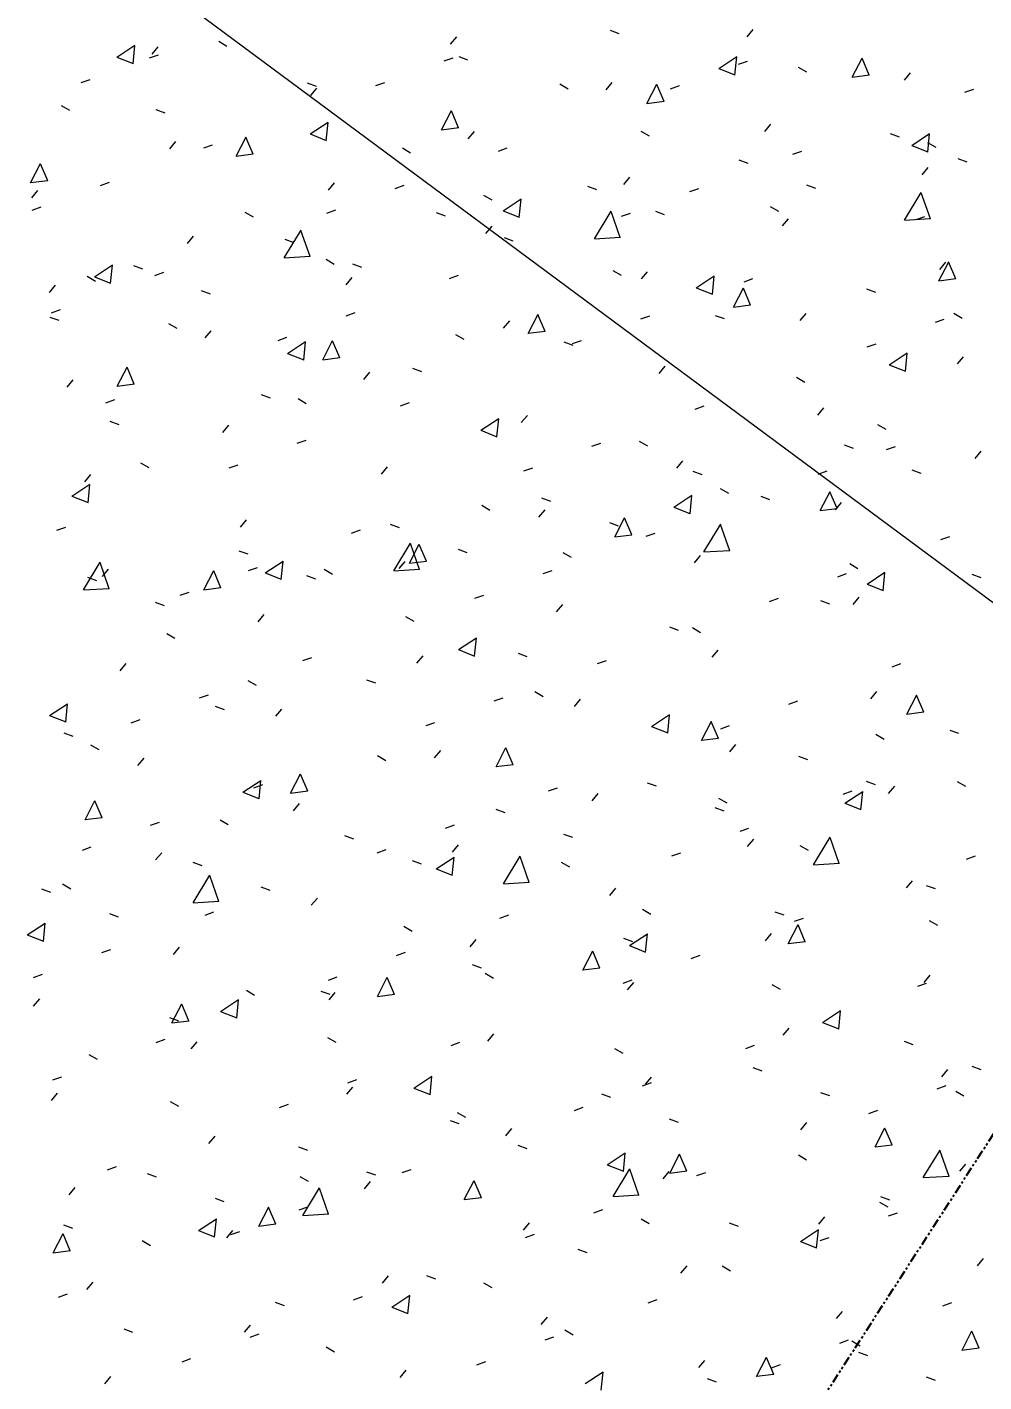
# Model space of a CAD drawing. Header units: centimetres. Extents: x -4512 to 25286, y -2765 to 13485.
# Drawn here: x 21422.3 to 21464.4, y 10900.6 to 10960.1 of the extents above; entities that cross this region are included whole.
import ezdxf

# ---------------------------------------------------------------- set-up
doc = ezdxf.new("R2010")
doc.units = ezdxf.units.CM
doc.linetypes.add('Grundgrenze', pattern=[0.9, 0.4, -0.1, 0.1, -0.1, 0.1, -0.1])
for name, color, linetype, lineweight in [('A-ANNO-DIMS', 7, 'Continuous', 5), ('A-ANNO-DIMS-50', 7, 'Continuous', 5), ('A-FLOR', 7, 'Continuous', 9), ('A-FLOR-PATT', 7, 'Continuous', 9)]:
    doc.layers.add(name, color=color, linetype=linetype, lineweight=lineweight)
doc.layers.add('C-PROP-LINE', color=96, linetype='Grundgrenze', lineweight=25, true_color=0x008000)
doc.styles.add('Arial Unicode MS_3', font='ARIALUNI.ttf', dxfattribs={"width": 0.8, "height": 9})
doc.dimstyles.new('M_1_100', dxfattribs={"dimscale": 30.48, "dimtxt": 9.052604, "dimasz": 0.098425, "dimexe": 0.246063, "dimexo": 0.0625, "dimgap": 0.032808, "dimtad": 1, "dimdec": 1, "dimrnd": 0.5, "dimdsep": 46, "dimtxsty": 'Arial Unicode MS_3', "dimblk1": 'OBLIQUE', "dimblk2": 'OBLIQUE', "dimsah": 1, "dimcen": 0.09, "dimazin": 0, "dimtfac": 1, "dimtdec": 4, "dimtix": 1, "dimtmove": 0, "dimatfit": 3, "dimfxl": 0.246063, "dimfxlon": 1, "dimtvp": 1, "dimtolj": 1, "dimtzin": 0, "dimlwd": 13, "dimlwe": 13, "dimarcsym": 2})

# ---------------------------------------------------------------- blocks, each defined once
blk = doc.blocks.new('FP_53-DD - FOK AF 300')
at = {"layer": 'A-FLOR-PATT', "color": 8, "lineweight": 5, "true_color": 0x787878}
for p, q in [((34764.309, 10959.384), (34764.577, 10959.704)), ((34771.307, 10960.002), (34771.699, 10959.857)), ((34777.331, 10959.71), (34777.598, 10960.029)), ((34749.652, 10958.81), (34750.442, 10959.333)), ((34750.36, 10958.517), (34750.442, 10959.321)), ((34751.197, 10958.949), (34751.465, 10959.269)), ((34754.123, 10959.512), (34754.485, 10959.301)), ((34749.652, 10958.81), (34750.359, 10958.529)), ((34751.082, 10958.778), (34751.473, 10958.92)), ((34764.022, 10958.644), (34764.414, 10958.785)), ((34764.661, 10958.842), (34765.054, 10958.697)), ((34776.081, 10958.32), (34776.87, 10958.841)), ((34776.788, 10958.026), (34776.87, 10958.83)), ((34776.957, 10958.501), (34777.349, 10958.642)), ((34781.946, 10957.932), (34782.381, 10958.774)), ((34782.695, 10958.018), (34782.379, 10958.764)), ((34776.081, 10958.32), (34776.787, 10958.038)), ((34779.577, 10958.372), (34779.939, 10958.161)), ((34781.946, 10957.934), (34782.697, 10958.03)), ((34784.238, 10957.805), (34784.505, 10958.124)), ((34748.084, 10957.692), (34748.475, 10957.834)), ((34758.014, 10957.68), (34758.406, 10957.535)), ((34758.172, 10957.125), (34758.439, 10957.445)), ((34761.026, 10957.559), (34761.418, 10957.701)), ((34769.101, 10957.637), (34769.463, 10957.426)), ((34771.135, 10957.382), (34771.402, 10957.701)), ((34772.93, 10956.78), (34773.365, 10957.622)), ((34773.679, 10956.866), (34773.362, 10957.611)), ((34773.962, 10957.419), (34774.354, 10957.56)), ((34786.893, 10957.27), (34787.284, 10957.412)), ((34772.929, 10956.782), (34773.681, 10956.878)), ((34747.204, 10956.692), (34747.566, 10956.482)), ((34751.365, 10956.515), (34751.757, 10956.371)), ((34763.91, 10955.623), (34764.345, 10956.465)), ((34764.66, 10955.71), (34764.343, 10956.455)), ((34758.135, 10955.436), (34758.924, 10955.958)), ((34758.842, 10955.143), (34758.925, 10955.946)), ((34763.91, 10955.625), (34764.662, 10955.721)), ((34765.084, 10955.226), (34765.351, 10955.546)), ((34772.666, 10955.562), (34773.027, 10955.351)), ((34778.105, 10955.552), (34778.372, 10955.871)), ((34751.971, 10954.791), (34752.239, 10955.111)), ((34753.465, 10954.821), (34753.857, 10954.963)), ((34754.888, 10954.463), (34755.323, 10955.305)), ((34755.637, 10954.549), (34755.321, 10955.295)), ((34758.135, 10955.436), (34758.842, 10955.154)), ((34783.612, 10955.46), (34784.004, 10955.315)), ((34784.557, 10954.936), (34785.345, 10955.457)), ((34785.257, 10955.062), (34785.618, 10954.851)), ((34785.263, 10954.642), (34785.345, 10955.446)), ((34754.887, 10954.464), (34755.639, 10954.561)), ((34762.187, 10954.823), (34762.549, 10954.612)), ((34766.405, 10954.686), (34766.797, 10954.828)), ((34779.34, 10954.543), (34779.731, 10954.684)), ((34784.557, 10954.936), (34785.263, 10954.654)), ((34786.584, 10954.362), (34786.976, 10954.217)), ((34745.862, 10953.298), (34746.297, 10954.14)), ((34746.612, 10953.385), (34746.295, 10954.13)), ((34776.969, 10954.303), (34777.362, 10954.159)), ((34785.013, 10953.647), (34785.28, 10953.967)), ((34745.862, 10953.299), (34746.614, 10953.397)), ((34748.93, 10953.178), (34749.322, 10953.32)), ((34758.946, 10952.967), (34759.213, 10953.287)), ((34761.873, 10953.046), (34762.264, 10953.188)), ((34771.91, 10953.224), (34772.177, 10953.544)), ((34779.942, 10953.207), (34780.334, 10953.062)), ((34745.916, 10952.629), (34746.183, 10952.949)), ((34765.752, 10952.749), (34766.114, 10952.539)), ((34766.616, 10952.059), (34767.405, 10952.581)), ((34767.323, 10951.766), (34767.405, 10952.569)), ((34770.325, 10953.145), (34770.717, 10953)), ((34774.809, 10952.906), (34775.201, 10953.047)), ((34784.245, 10951.654), (34784.979, 10952.869)), ((34785.376, 10951.709), (34784.976, 10952.856)), ((34745.932, 10952.091), (34746.324, 10952.233)), ((34755.27, 10952.006), (34755.632, 10951.796)), ((34758.876, 10951.961), (34759.268, 10952.103)), ((34763.678, 10951.984), (34764.071, 10951.84)), ((34766.616, 10952.059), (34767.323, 10951.778)), ((34770.627, 10950.832), (34771.362, 10952.048)), ((34771.759, 10950.888), (34771.359, 10952.035)), ((34771.814, 10951.823), (34772.206, 10951.965)), ((34773.298, 10952.049), (34773.69, 10951.904)), ((34778.346, 10952.254), (34778.708, 10952.044)), ((34765.858, 10951.069), (34766.125, 10951.389)), ((34778.88, 10951.395), (34779.147, 10951.714)), ((34784.244, 10951.655), (34785.379, 10951.723)), ((34784.747, 10951.677), (34785.138, 10951.818)), ((34752.746, 10950.633), (34753.013, 10950.953)), ((34757.004, 10950.001), (34757.739, 10951.217)), ((34757.03, 10950.821), (34757.423, 10950.677)), ((34758.136, 10950.058), (34757.736, 10951.204)), ((34766.652, 10950.889), (34767.045, 10950.745)), ((34770.627, 10950.833), (34771.762, 10950.902)), ((34748.663, 10949.166), (34749.453, 10949.688)), ((34749.371, 10948.873), (34749.453, 10949.677)), ((34750.381, 10949.656), (34750.774, 10949.512)), ((34757.003, 10950.002), (34758.139, 10950.072)), ((34758.836, 10949.934), (34759.199, 10949.723)), ((34760.005, 10949.727), (34760.398, 10949.583)), ((34785.746, 10948.986), (34786.181, 10949.827)), ((34785.788, 10949.491), (34786.055, 10949.81)), ((34786.495, 10949.072), (34786.179, 10949.817)), ((34748.352, 10949.187), (34748.714, 10948.977)), ((34748.663, 10949.166), (34749.371, 10948.885)), ((34751.315, 10949.223), (34751.706, 10949.365)), ((34759.721, 10948.81), (34759.988, 10949.13)), ((34764.257, 10949.09), (34764.648, 10949.231)), ((34771.434, 10949.444), (34771.796, 10949.233)), ((34772.685, 10949.067), (34772.952, 10949.387)), ((34775.096, 10948.68), (34775.884, 10949.202)), ((34775.803, 10948.387), (34775.885, 10949.19)), ((34777.193, 10948.949), (34777.584, 10949.09)), ((34785.746, 10948.988), (34786.497, 10949.084)), ((34746.69, 10948.472), (34746.958, 10948.792)), ((34753.356, 10948.563), (34753.749, 10948.419)), ((34775.096, 10948.68), (34775.802, 10948.399)), ((34776.731, 10947.835), (34777.165, 10948.676)), ((34777.48, 10947.921), (34777.163, 10948.666)), ((34782.573, 10948.628), (34782.965, 10948.483)), ((34776.73, 10947.837), (34777.482, 10947.933)), ((34746.706, 10947.397), (34747.098, 10947.252)), ((34746.779, 10947.579), (34747.171, 10947.721)), ((34759.723, 10947.449), (34760.115, 10947.591)), ((34766.634, 10946.913), (34766.901, 10947.232)), ((34767.712, 10946.679), (34768.146, 10947.521)), ((34768.461, 10946.765), (34768.144, 10947.511)), ((34772.662, 10947.311), (34773.053, 10947.453)), ((34775.929, 10947.471), (34776.322, 10947.326)), ((34779.655, 10947.239), (34779.922, 10947.558)), ((34785.595, 10947.166), (34785.986, 10947.307)), ((34786.406, 10947.56), (34786.768, 10947.349)), ((34751.919, 10947.116), (34752.281, 10946.906)), ((34753.521, 10946.477), (34753.788, 10946.797)), ((34764.52, 10946.631), (34764.882, 10946.42)), ((34767.711, 10946.681), (34768.463, 10946.777)), ((34756.727, 10946.364), (34757.118, 10946.506)), ((34757.148, 10945.794), (34757.937, 10946.316)), ((34757.856, 10945.502), (34757.938, 10946.305)), ((34758.69, 10945.519), (34759.125, 10946.361)), ((34759.44, 10945.606), (34759.123, 10946.351)), ((34769.284, 10946.312), (34769.677, 10946.167)), ((34769.667, 10946.228), (34770.058, 10946.37)), ((34782.601, 10946.085), (34782.992, 10946.226)), ((34757.148, 10945.794), (34757.855, 10945.513)), ((34758.689, 10945.521), (34759.441, 10945.618)), ((34783.574, 10945.3), (34784.362, 10945.821)), ((34784.281, 10945.006), (34784.363, 10945.809)), ((34786.564, 10945.335), (34786.831, 10945.654)), ((34749.665, 10944.356), (34750.1, 10945.198)), ((34750.415, 10944.443), (34750.098, 10945.188)), ((34760.497, 10944.654), (34760.764, 10944.974)), ((34762.637, 10945.151), (34763.03, 10945.006)), ((34773.461, 10944.912), (34773.728, 10945.231)), ((34783.574, 10945.3), (34784.28, 10945.018)), ((34747.466, 10944.316), (34747.733, 10944.636)), ((34749.665, 10944.357), (34750.417, 10944.455)), ((34779.496, 10944.753), (34779.858, 10944.542)), ((34749.165, 10943.625), (34749.557, 10943.767)), ((34755.989, 10943.987), (34756.382, 10943.843)), ((34757.605, 10943.815), (34757.967, 10943.605)), ((34762.109, 10943.494), (34762.5, 10943.636)), ((34767.41, 10942.757), (34767.677, 10943.077)), ((34775.047, 10943.356), (34775.438, 10943.497)), ((34780.432, 10943.083), (34780.699, 10943.402)), ((34749.339, 10942.821), (34749.732, 10942.677)), ((34754.297, 10942.321), (34754.564, 10942.641)), ((34765.632, 10942.421), (34766.421, 10942.943)), ((34766.339, 10942.128), (34766.421, 10942.931)), ((34783.061, 10942.678), (34783.423, 10942.468)), ((34757.575, 10941.853), (34757.967, 10941.995)), ((34765.632, 10942.421), (34766.339, 10942.14)), ((34770.515, 10941.718), (34770.907, 10941.86)), ((34772.585, 10941.943), (34772.947, 10941.732)), ((34781.594, 10941.776), (34781.986, 10941.632)), ((34783.45, 10941.575), (34783.841, 10941.716)), ((34787.341, 10941.181), (34787.608, 10941.5)), ((34750.687, 10940.997), (34751.049, 10940.787)), ((34754.578, 10940.768), (34754.97, 10940.91)), ((34761.273, 10940.499), (34761.54, 10940.818)), ((34767.52, 10940.635), (34767.911, 10940.776)), ((34774.237, 10940.757), (34774.504, 10941.076)), ((34784.567, 10940.68), (34784.959, 10940.535)), ((34748.242, 10940.161), (34748.509, 10940.48)), ((34774.95, 10940.619), (34775.343, 10940.474)), ((34780.456, 10940.494), (34780.847, 10940.635)), ((34747.677, 10939.525), (34748.467, 10940.048)), ((34747.677, 10939.525), (34748.385, 10939.245)), ((34748.385, 10939.233), (34748.467, 10940.036)), ((34774.114, 10939.045), (34774.902, 10939.567)), ((34774.821, 10938.752), (34774.902, 10939.555)), ((34776.151, 10939.87), (34776.513, 10939.659)), ((34777.924, 10939.523), (34778.316, 10939.379)), ((34780.534, 10938.894), (34780.969, 10939.735)), ((34781.284, 10938.98), (34780.966, 10939.725)), ((34765.671, 10939.131), (34766.034, 10938.92)), ((34768.187, 10938.603), (34768.454, 10938.922)), ((34768.305, 10939.459), (34768.697, 10939.315)), ((34774.114, 10939.045), (34774.82, 10938.764)), ((34780.534, 10938.896), (34781.285, 10938.992)), ((34781.209, 10938.929), (34781.476, 10939.248)), ((34755.074, 10938.166), (34755.341, 10938.486)), ((34761.658, 10938.297), (34762.05, 10938.153)), ((34771.279, 10938.365), (34771.672, 10938.22)), ((34771.516, 10937.739), (34771.951, 10938.58)), ((34772.266, 10937.825), (34771.949, 10938.57)), ((34775.433, 10937.077), (34776.168, 10938.291)), ((34776.565, 10937.132), (34776.164, 10938.278)), ((34747.016, 10938.028), (34747.408, 10938.17)), ((34759.961, 10937.9), (34760.353, 10938.042)), ((34771.516, 10937.741), (34772.268, 10937.837)), ((34772.901, 10937.764), (34773.293, 10937.905)), ((34785.835, 10937.62), (34786.226, 10937.761)), ((34755.009, 10937.133), (34755.402, 10936.989)), ((34761.81, 10936.247), (34762.545, 10937.462)), ((34762.495, 10936.581), (34762.93, 10937.422)), ((34762.943, 10936.303), (34762.542, 10937.449)), ((34763.245, 10936.667), (34762.928, 10937.412)), ((34764.632, 10937.204), (34765.025, 10937.059)), ((34775.433, 10937.078), (34776.568, 10937.147)), ((34748.18, 10935.408), (34748.916, 10936.624)), ((34749.313, 10935.465), (34748.912, 10936.611)), ((34756.165, 10936.157), (34756.954, 10936.679)), ((34756.872, 10935.865), (34756.954, 10936.668)), ((34762.05, 10936.345), (34762.317, 10936.664)), ((34762.495, 10936.582), (34763.247, 10936.679)), ((34769.238, 10937.059), (34769.6, 10936.848)), ((34775.014, 10936.603), (34775.281, 10936.922)), ((34781.834, 10936.565), (34782.196, 10936.355)), ((34748.358, 10935.967), (34748.751, 10935.823)), ((34749.019, 10936.006), (34749.286, 10936.326)), ((34753.471, 10935.418), (34753.906, 10936.259)), ((34754.221, 10935.505), (34753.904, 10936.249)), ((34755.427, 10936.258), (34755.819, 10936.4)), ((34756.165, 10936.157), (34756.872, 10935.876)), ((34757.984, 10936.04), (34758.377, 10935.896)), ((34758.756, 10936.316), (34759.119, 10936.106)), ((34761.81, 10936.248), (34762.945, 10936.317)), ((34768.37, 10936.126), (34768.761, 10936.267)), ((34781.306, 10935.985), (34781.697, 10936.126)), ((34782.594, 10935.668), (34783.382, 10936.189)), ((34783.301, 10935.375), (34783.383, 10936.177)), ((34787.2, 10936.104), (34787.592, 10935.96)), ((34748.18, 10935.409), (34749.316, 10935.479)), ((34752.43, 10935.173), (34752.822, 10935.315)), ((34753.471, 10935.419), (34754.223, 10935.517)), ((34782.594, 10935.668), (34783.301, 10935.386)), ((34751.335, 10934.875), (34751.727, 10934.731)), ((34765.374, 10935.042), (34765.765, 10935.184)), ((34768.964, 10934.449), (34769.231, 10934.768)), ((34778.312, 10934.903), (34778.703, 10935.045)), ((34780.557, 10934.948), (34780.95, 10934.804)), ((34781.986, 10934.775), (34782.253, 10935.095)), ((34755.851, 10934.012), (34756.118, 10934.332)), ((34762.324, 10934.245), (34762.686, 10934.035)), ((34773.913, 10933.79), (34774.306, 10933.646)), ((34774.923, 10933.756), (34775.285, 10933.546)), ((34751.839, 10933.499), (34752.202, 10933.289)), ((34764.65, 10932.787), (34765.439, 10933.308)), ((34765.358, 10932.494), (34765.439, 10933.297)), ((34757.815, 10932.306), (34758.206, 10932.448)), ((34762.828, 10932.191), (34763.095, 10932.511)), ((34764.65, 10932.787), (34765.357, 10932.506)), ((34767.267, 10932.63), (34767.66, 10932.486)), ((34775.792, 10932.45), (34776.059, 10932.769)), ((34749.796, 10931.852), (34750.064, 10932.172)), ((34770.756, 10932.173), (34771.148, 10932.314)), ((34783.692, 10932.031), (34784.083, 10932.173)), ((34755.408, 10931.43), (34755.77, 10931.22)), ((34760.62, 10931.468), (34761.012, 10931.323)), ((34753.28, 10930.664), (34753.672, 10930.806)), ((34766.224, 10930.534), (34766.616, 10930.676)), ((34768.01, 10930.945), (34768.373, 10930.735)), ((34769.742, 10930.296), (34770.009, 10930.615)), ((34782.765, 10930.623), (34783.031, 10930.942)), ((34784.341, 10929.957), (34784.775, 10930.798)), ((34785.091, 10930.043), (34784.773, 10930.787)), ((34746.694, 10929.889), (34747.484, 10930.412)), ((34747.402, 10929.597), (34747.484, 10930.4)), ((34753.97, 10930.303), (34754.363, 10930.159)), ((34756.629, 10929.859), (34756.896, 10930.179)), ((34779.162, 10930.396), (34779.554, 10930.537)), ((34784.341, 10929.959), (34785.092, 10930.055)), ((34746.694, 10929.889), (34747.402, 10929.609)), ((34750.283, 10929.578), (34750.675, 10929.72)), ((34763.228, 10929.45), (34763.62, 10929.592)), ((34773.135, 10929.414), (34773.923, 10929.935)), ((34773.135, 10929.414), (34773.842, 10929.133)), ((34773.842, 10929.121), (34773.923, 10929.924)), ((34775.324, 10928.803), (34775.758, 10929.644)), ((34776.073, 10928.89), (34775.756, 10929.634)), ((34776.168, 10929.314), (34776.559, 10929.455)), ((34747.319, 10929.136), (34747.712, 10928.992)), ((34775.324, 10928.805), (34776.075, 10928.901)), ((34782.988, 10929.07), (34783.35, 10928.859)), ((34786.225, 10929.257), (34786.617, 10929.113)), ((34748.49, 10928.611), (34748.853, 10928.401)), ((34763.606, 10928.039), (34763.873, 10928.358)), ((34766.304, 10927.646), (34766.738, 10928.487)), ((34767.053, 10927.732), (34766.736, 10928.477)), ((34776.571, 10928.297), (34776.838, 10928.617)), ((34750.575, 10927.7), (34750.842, 10928.019)), ((34761.096, 10928.132), (34761.458, 10927.922)), ((34766.303, 10927.647), (34767.055, 10927.744)), ((34779.582, 10928.101), (34779.974, 10927.956)), ((34755.184, 10926.524), (34755.973, 10927.046)), ((34755.892, 10926.232), (34755.973, 10927.034)), ((34757.28, 10926.484), (34757.715, 10927.325)), ((34758.03, 10926.571), (34757.713, 10927.315)), ((34782.556, 10927.006), (34782.948, 10926.861)), ((34786.554, 10926.997), (34786.916, 10926.787)), ((34755.184, 10926.524), (34755.891, 10926.243)), ((34755.669, 10926.714), (34756.06, 10926.856)), ((34757.28, 10926.486), (34758.032, 10926.583)), ((34768.612, 10926.583), (34769.004, 10926.724)), ((34770.521, 10926.144), (34770.788, 10926.463)), ((34772.937, 10926.942), (34773.33, 10926.798)), ((34781.55, 10926.444), (34781.941, 10926.585)), ((34781.617, 10926.04), (34782.405, 10926.561)), ((34782.324, 10925.747), (34782.406, 10926.549)), ((34783.544, 10926.471), (34783.81, 10926.79)), ((34748.254, 10925.318), (34748.689, 10926.16)), ((34749.004, 10925.405), (34748.686, 10926.149)), ((34757.408, 10925.707), (34757.675, 10926.027)), ((34766.291, 10925.781), (34766.683, 10925.637)), ((34775.912, 10925.848), (34776.304, 10925.704)), ((34776.078, 10926.262), (34776.44, 10926.052)), ((34781.617, 10926.04), (34782.324, 10925.759)), ((34748.253, 10925.32), (34749.006, 10925.417)), ((34751.134, 10925.071), (34751.526, 10925.213)), ((34754.18, 10925.316), (34754.542, 10925.106)), ((34759.643, 10924.618), (34760.035, 10924.474)), ((34764.08, 10924.943), (34764.471, 10925.085)), ((34769.266, 10924.688), (34769.659, 10924.544)), ((34777.02, 10924.807), (34777.411, 10924.949)), ((34748.136, 10923.985), (34748.528, 10924.127)), ((34761.084, 10923.859), (34761.475, 10924.001)), ((34764.385, 10923.887), (34764.652, 10924.206)), ((34777.35, 10924.146), (34777.617, 10924.465)), ((34779.645, 10924.191), (34780.007, 10923.98)), ((34780.247, 10923.331), (34780.98, 10924.545)), ((34781.378, 10923.387), (34780.977, 10924.532)), ((34751.353, 10923.548), (34751.62, 10923.867)), ((34752.993, 10923.453), (34753.386, 10923.309)), ((34762.619, 10923.526), (34763.012, 10923.382)), ((34763.672, 10923.157), (34764.461, 10923.678)), ((34764.38, 10922.864), (34764.461, 10923.667)), ((34766.624, 10922.502), (34767.358, 10923.716)), ((34767.756, 10922.558), (34767.355, 10923.703)), ((34769.166, 10923.451), (34769.528, 10923.241)), ((34774.025, 10923.725), (34774.416, 10923.867)), ((34780.246, 10923.332), (34781.381, 10923.401)), ((34786.961, 10923.584), (34787.352, 10923.725)), ((34752.995, 10921.664), (34753.73, 10922.879)), ((34754.128, 10921.721), (34753.726, 10922.866)), ((34763.672, 10923.157), (34764.379, 10922.876)), ((34746.341, 10922.285), (34746.734, 10922.141)), ((34747.262, 10922.497), (34747.624, 10922.287)), ((34755.97, 10922.362), (34756.363, 10922.218)), ((34766.624, 10922.503), (34767.759, 10922.573)), ((34771.301, 10921.993), (34771.567, 10922.312)), ((34784.323, 10922.32), (34784.59, 10922.639)), ((34785.192, 10922.434), (34785.584, 10922.289)), ((34752.995, 10921.665), (34754.131, 10921.735)), ((34758.187, 10921.556), (34758.454, 10921.875)), ((34749.319, 10921.195), (34749.712, 10921.051)), ((34753.523, 10921.122), (34753.915, 10921.264)), ((34766.469, 10920.993), (34766.86, 10921.135)), ((34772.734, 10921.381), (34773.096, 10921.171)), ((34778.548, 10921.277), (34778.941, 10921.133)), ((34745.715, 10920.257), (34746.504, 10920.779)), ((34746.423, 10919.965), (34746.504, 10920.768)), ((34762.252, 10920.638), (34762.614, 10920.428)), ((34779.135, 10919.872), (34779.569, 10920.712)), ((34779.408, 10920.857), (34779.799, 10920.998)), ((34779.884, 10919.958), (34779.566, 10920.702)), ((34785.33, 10920.889), (34785.692, 10920.679)), ((34745.715, 10920.257), (34746.422, 10919.977)), ((34765.165, 10919.737), (34765.431, 10920.056)), ((34771.903, 10920.118), (34772.296, 10919.973)), ((34772.159, 10919.787), (34772.947, 10920.308)), ((34772.866, 10919.495), (34772.947, 10920.297)), ((34778.13, 10919.996), (34778.397, 10920.315)), ((34779.134, 10919.874), (34779.886, 10919.97)), ((34748.989, 10919.479), (34749.38, 10919.621)), ((34752.133, 10919.397), (34752.4, 10919.716)), ((34761.936, 10919.354), (34762.328, 10919.495)), ((34770.115, 10918.715), (34770.549, 10919.556)), ((34770.865, 10918.801), (34770.547, 10919.546)), ((34772.159, 10919.787), (34772.866, 10919.506)), ((34774.878, 10919.22), (34775.269, 10919.362)), ((34765.256, 10918.956), (34765.649, 10918.812)), ((34770.115, 10918.717), (34770.867, 10918.813)), ((34745.991, 10918.393), (34746.382, 10918.535)), ((34758.94, 10918.269), (34759.331, 10918.411)), ((34761.093, 10917.554), (34761.527, 10918.395)), ((34761.842, 10917.641), (34761.525, 10918.385)), ((34765.821, 10918.57), (34766.184, 10918.36)), ((34771.883, 10918.138), (34772.274, 10918.279)), ((34772.081, 10917.843), (34772.347, 10918.162)), ((34778.421, 10918.082), (34778.783, 10917.872)), ((34784.82, 10917.998), (34785.211, 10918.14)), ((34785.103, 10918.171), (34785.37, 10918.489)), ((34745.992, 10917.134), (34746.26, 10917.454)), ((34755.336, 10917.823), (34755.699, 10917.613)), ((34758.608, 10917.792), (34759, 10917.648)), ((34758.967, 10917.406), (34759.234, 10917.725)), ((34761.092, 10917.556), (34761.844, 10917.653)), ((34752.067, 10916.389), (34752.501, 10917.23)), ((34752.817, 10916.476), (34752.499, 10917.22)), ((34754.206, 10916.895), (34754.995, 10917.417)), ((34754.206, 10916.895), (34754.914, 10916.615)), ((34754.914, 10916.603), (34754.996, 10917.405)), ((34780.644, 10916.416), (34781.432, 10916.937)), ((34781.351, 10916.123), (34781.432, 10916.925)), ((34751.957, 10916.626), (34752.35, 10916.482)), ((34752.066, 10916.391), (34752.819, 10916.488)), ((34780.644, 10916.416), (34781.351, 10916.135)), ((34751.379, 10915.531), (34751.771, 10915.673)), ((34758.907, 10915.756), (34759.269, 10915.546)), ((34765.945, 10915.587), (34766.212, 10915.906)), ((34778.91, 10915.846), (34779.177, 10916.165)), ((34752.913, 10915.247), (34753.18, 10915.566)), ((34764.326, 10915.405), (34764.717, 10915.547)), ((34771.51, 10915.273), (34771.872, 10915.063)), ((34777.267, 10915.271), (34777.658, 10915.412)), ((34784.22, 10915.591), (34784.612, 10915.446)), ((34748.419, 10915.005), (34748.782, 10914.795)), ((34787.194, 10914.497), (34787.587, 10914.352)), ((34746.844, 10913.888), (34747.235, 10914.03)), ((34759.793, 10913.765), (34760.184, 10913.906)), ((34762.697, 10913.531), (34763.485, 10914.052)), ((34763.404, 10913.239), (34763.486, 10914.041)), ((34772.861, 10913.694), (34773.128, 10914.013)), ((34777.575, 10914.433), (34777.968, 10914.289)), ((34785.884, 10914.022), (34786.151, 10914.34)), ((34746.773, 10912.984), (34747.04, 10913.304)), ((34759.747, 10913.256), (34760.014, 10913.575)), ((34762.697, 10913.531), (34763.404, 10913.25)), ((34772.736, 10913.634), (34773.128, 10913.775)), ((34780.551, 10913.34), (34780.943, 10913.196)), ((34785.674, 10913.495), (34786.065, 10913.636)), ((34786.489, 10913.4), (34786.852, 10913.19)), ((34751.99, 10912.939), (34752.353, 10912.73)), ((34756.796, 10912.68), (34757.188, 10912.822)), ((34769.741, 10912.551), (34770.133, 10912.693)), ((34770.93, 10913.273), (34771.323, 10913.129)), ((34764.282, 10912.111), (34764.675, 10911.967)), ((34764.597, 10912.461), (34764.959, 10912.251)), ((34773.906, 10912.181), (34774.299, 10912.037)), ((34782.68, 10912.414), (34783.071, 10912.555)), ((34766.726, 10911.438), (34766.993, 10911.757)), ((34779.692, 10911.697), (34779.958, 10912.016)), ((34782.949, 10910.944), (34783.382, 10911.784)), ((34783.698, 10911.03), (34783.38, 10911.774)), ((34753.694, 10911.098), (34753.961, 10911.417)), ((34757.633, 10910.947), (34758.026, 10910.803)), ((34767.259, 10911.02), (34767.652, 10910.876)), ((34782.948, 10910.946), (34783.7, 10911.042)), ((34771.186, 10910.164), (34771.974, 10910.686)), ((34771.893, 10909.872), (34771.974, 10910.674)), ((34773.93, 10909.789), (34774.363, 10910.629)), ((34774.679, 10909.875), (34774.361, 10910.619)), ((34779.581, 10910.594), (34779.943, 10910.383)), ((34785.067, 10909.595), (34785.8, 10910.808)), ((34786.199, 10909.651), (34785.797, 10910.795)), ((34749.235, 10909.941), (34749.627, 10910.083)), ((34750.983, 10909.78), (34751.376, 10909.636)), ((34760.611, 10909.856), (34761.004, 10909.712)), ((34762.184, 10909.817), (34762.575, 10909.959)), ((34771.186, 10910.164), (34771.893, 10909.884)), ((34771.445, 10908.767), (34772.179, 10909.981)), ((34772.578, 10908.824), (34772.176, 10909.968)), ((34773.643, 10909.545), (34773.909, 10909.864)), ((34773.929, 10909.79), (34774.681, 10909.887)), ((34775.126, 10909.686), (34775.518, 10909.827)), ((34786.666, 10909.873), (34786.932, 10910.192)), ((34747.554, 10908.836), (34747.821, 10909.155)), ((34757.682, 10909.647), (34758.044, 10909.437)), ((34757.817, 10907.93), (34758.551, 10909.144)), ((34758.95, 10907.987), (34758.548, 10909.131)), ((34760.529, 10909.107), (34760.795, 10909.427)), ((34764.908, 10908.629), (34765.342, 10909.469)), ((34765.658, 10908.715), (34765.34, 10909.459)), ((34785.067, 10909.597), (34786.202, 10909.665)), ((34753.961, 10908.691), (34754.354, 10908.547)), ((34764.907, 10908.63), (34765.659, 10908.727)), ((34771.445, 10908.768), (34772.581, 10908.838)), ((34783.149, 10908.524), (34783.511, 10908.314)), ((34783.189, 10908.772), (34783.582, 10908.627)), ((34755.883, 10907.465), (34756.317, 10908.306)), ((34756.633, 10907.552), (34756.315, 10908.295)), ((34757.65, 10908.177), (34758.042, 10908.319)), ((34757.817, 10907.931), (34758.953, 10908.001)), ((34770.596, 10908.048), (34770.987, 10908.19)), ((34783.535, 10907.912), (34783.926, 10908.053)), ((34747.309, 10907.523), (34747.702, 10907.379)), ((34753.232, 10907.27), (34754.021, 10907.792)), ((34753.94, 10906.978), (34754.021, 10907.78)), ((34755.883, 10907.467), (34756.635, 10907.564)), ((34767.508, 10907.29), (34767.774, 10907.609)), ((34772.67, 10907.785), (34773.032, 10907.575)), ((34776.545, 10907.613), (34776.938, 10907.469)), ((34780.473, 10907.55), (34780.74, 10907.868)), ((34746.855, 10906.297), (34747.289, 10907.138)), ((34747.605, 10906.384), (34747.287, 10907.128)), ((34750.765, 10906.83), (34751.128, 10906.62)), ((34753.232, 10907.27), (34753.94, 10906.99)), ((34754.475, 10906.949), (34754.742, 10907.268)), ((34754.654, 10907.092), (34755.045, 10907.234)), ((34767.6, 10906.965), (34767.992, 10907.107)), ((34779.673, 10906.796), (34780.461, 10907.317)), ((34779.673, 10906.796), (34780.38, 10906.516)), ((34780.38, 10906.504), (34780.461, 10907.305)), ((34780.541, 10906.831), (34780.932, 10906.972)), ((34746.855, 10906.299), (34747.607, 10906.396)), ((34769.899, 10906.453), (34770.292, 10906.309)), ((34774.425, 10905.398), (34774.691, 10905.717)), ((34776.239, 10905.717), (34776.602, 10905.507)), ((34787.448, 10905.726), (34787.715, 10906.045)), ((34748.336, 10904.688), (34748.602, 10905.007)), ((34761.31, 10904.96), (34761.577, 10905.279)), ((34763.251, 10905.29), (34763.644, 10905.146)), ((34765.757, 10904.974), (34766.12, 10904.764)), ((34747.092, 10904.352), (34747.483, 10904.494)), ((34760.042, 10904.231), (34760.434, 10904.373)), ((34761.724, 10903.909), (34762.513, 10904.43)), ((34762.432, 10903.617), (34762.513, 10904.419)), ((34756.601, 10904.125), (34756.994, 10903.981)), ((34761.724, 10903.909), (34762.432, 10903.629)), ((34772.987, 10904.102), (34773.378, 10904.243)), ((34785.926, 10903.965), (34786.317, 10904.106)), ((34768.29, 10903.143), (34768.557, 10903.462)), ((34781.256, 10903.403), (34781.522, 10903.721)), ((34749.95, 10902.958), (34750.343, 10902.814)), ((34755.257, 10902.802), (34755.524, 10903.121)), ((34755.509, 10902.59), (34755.9, 10902.732)), ((34768.456, 10902.464), (34768.847, 10902.605)), ((34769.328, 10902.907), (34769.69, 10902.697)), ((34786.766, 10902.021), (34787.199, 10902.86)), ((34787.515, 10902.107), (34787.197, 10902.85)), ((34758.843, 10902.16), (34759.206, 10901.95)), ((34781.397, 10902.33), (34781.788, 10902.471)), ((34781.928, 10902.421), (34782.291, 10902.211)), ((34786.765, 10902.023), (34787.517, 10902.119)), ((34752.512, 10901.505), (34752.903, 10901.646)), ((34765.46, 10901.38), (34765.852, 10901.522)), ((34775.208, 10901.251), (34775.474, 10901.57)), ((34777.747, 10900.866), (34778.181, 10901.706)), ((34778.497, 10900.952), (34778.179, 10901.696)), ((34778.403, 10901.248), (34778.794, 10901.39)), ((34782.22, 10901.933), (34782.613, 10901.788)), ((34749.118, 10900.541), (34749.385, 10900.86)), ((34762.093, 10900.813), (34762.36, 10901.132)), ((34770.216, 10900.546), (34771.004, 10901.067)), ((34770.923, 10900.254), (34771.004, 10901.055)), ((34777.747, 10900.868), (34778.499, 10900.964)), ((34785.196, 10900.84), (34785.588, 10900.696)), ((34775.575, 10900.774), (34775.968, 10900.63))]:
    blk.add_line(p, q, dxfattribs=at)
blk = doc.blocks.new('Family - ___-3356438-DD - FOK AF 300')
at = {"layer": 'C-PROP-LINE', "color": 1, "true_color": 0xff0000}
blk.add_arc((31751.085, 12946.577), 4399.161, 307.081801, 334.045003, dxfattribs=at)
blk = doc.blocks.new('Family - ___-3356490-DD - FOK AF 300')
at = {"layer": 'C-PROP-LINE', "color": 1, "true_color": 0xff0000}
blk.add_line((33969.011, 9644.459), (36027.415, 12828.436), dxfattribs=at)
blk = doc.blocks.new('Family - ___-4252337-DD - FOK AF 300')
at = {"layer": 'C-PROP-LINE', "color": 5, "lineweight": 35, "true_color": 0x0000ff}
blk.add_arc((31751.085, 12946.577), 4399.161, 307.081801, 334.045003, dxfattribs=at)
blk = doc.blocks.new('DIMBLOCK27-DD - FOK AF 300')
at = {"layer": 'A-ANNO-DIMS-50', "lineweight": 13}
for p, q in [((23387.219, 12863.386), (23381.196, 12867.855)), ((23387.219, 12863.386), (23386.908, 12865.485)), ((21152.443, 9850.934), (23387.219, 12863.386)), ((23387.219, 12863.386), (23387.53, 12861.288)), ((23387.219, 12863.386), (23393.243, 12858.918)), ((21152.443, 9850.934), (21146.419, 9855.402)), ((21152.443, 9850.934), (21152.132, 9853.032)), ((21152.443, 9850.934), (21152.754, 9848.835)), ((21152.443, 9850.934), (21158.466, 9846.465))]:
    blk.add_line(p, q, dxfattribs=at)
at = {"layer": 'A-ANNO-DIMS-50', "color": 0, "lineweight": 13, "insert": (22252.254, 11354.753), "char_height": 9, "width": 29.77301, "attachment_point": 1, "rotation": 53.43027, "line_spacing_factor": 1.117605, "style": 'Arial Unicode MS_3'}
blk.add_mtext('3.751', dxfattribs=at)
blk = doc.blocks.new('_Oblique')
at = {"color": 0, "linetype": 'ByBlock', "lineweight": -2}
blk.add_line((-0.5, -0.5), (0.5, 0.5), dxfattribs=at)
blk = doc.blocks.new('DIMBLOCK54-DD - FOK AF 300')
at = {"layer": 'A-ANNO-DIMS-50', "lineweight": 13}
for p, q in [((20425.353, 11705.913), (20429.821, 11711.937)), ((20425.353, 11705.913), (20427.451, 11706.224)), ((20425.353, 11705.913), (20420.884, 11699.89)), ((20425.353, 11705.913), (20423.254, 11705.602)), ((21496.731, 10911.115), (20425.353, 11705.913)), ((21496.731, 10911.115), (21501.2, 10917.139)), ((21496.731, 10911.115), (21492.263, 10905.092)), ((21496.731, 10911.115), (21494.633, 10910.804)), ((21496.731, 10911.115), (21498.83, 10911.426))]:
    blk.add_line(p, q, dxfattribs=at)
at = {"layer": 'A-ANNO-DIMS-50', "color": 0, "lineweight": 13, "insert": (20958.635, 11326.091), "char_height": 9, "width": 29.77301, "attachment_point": 1, "rotation": 323.43027, "line_spacing_factor": 1.117605, "style": 'Arial Unicode MS_3'}
blk.add_mtext('1.334', dxfattribs=at)

msp = doc.modelspace()

# ---------------------------------------------------------------- block references
at = {"layer": 'A-FLOR', "color": 254, "lineweight": 5, "true_color": 0xcfcfcf}
msp.add_blockref('FP_53-DD - FOK AF 300', (-13323.377, 0), dxfattribs=at)
at = {"layer": 'C-PROP-LINE', "color": 5, "lineweight": 35, "true_color": 0x0000ff}
msp.add_blockref('Family - ___-4252337-DD - FOK AF 300', (-13323.377, 0), dxfattribs=at)
at = {"layer": 'C-PROP-LINE', "color": 1, "true_color": 0xff0000}
for name in ['Family - ___-3356438-DD - FOK AF 300', 'Family - ___-3356490-DD - FOK AF 300']:
    msp.add_blockref(name, (-13323.377, 0), dxfattribs=at)

# ---------------------------------------------------------------- dimensions: what is measured, and where the dimension line sits
at = {"layer": 'A-ANNO-DIMS', "lineweight": 13}
for base, p1, p2, angle, override, picture, middle in [((23387.219, 12863.386), (21146.419, 9855.402), (23381.196, 12867.855), 53.43027, {"dimpost": '<>', "dimfxl": 3750.879752}, 'DIMBLOCK27-DD - FOK AF 300', (22265.335, 11360.496)), ((20425.353, 11705.913), (21492.263, 10905.092), (20420.884, 11699.89), 323.43027, {"dimpost": '<>', "dimfxl": 1334}, 'DIMBLOCK54-DD - FOK AF 300', (20964.378, 11313.01))]:
    dim = msp.add_linear_dim(base=base, p1=p1, p2=p2, angle=angle, dimstyle='M_1_100', override=override, dxfattribs=at)
    dim.commit()
    dim.dimension.update_dxf_attribs({"geometry": picture, "text_midpoint": middle})

doc.saveas('drawing.dxf')
